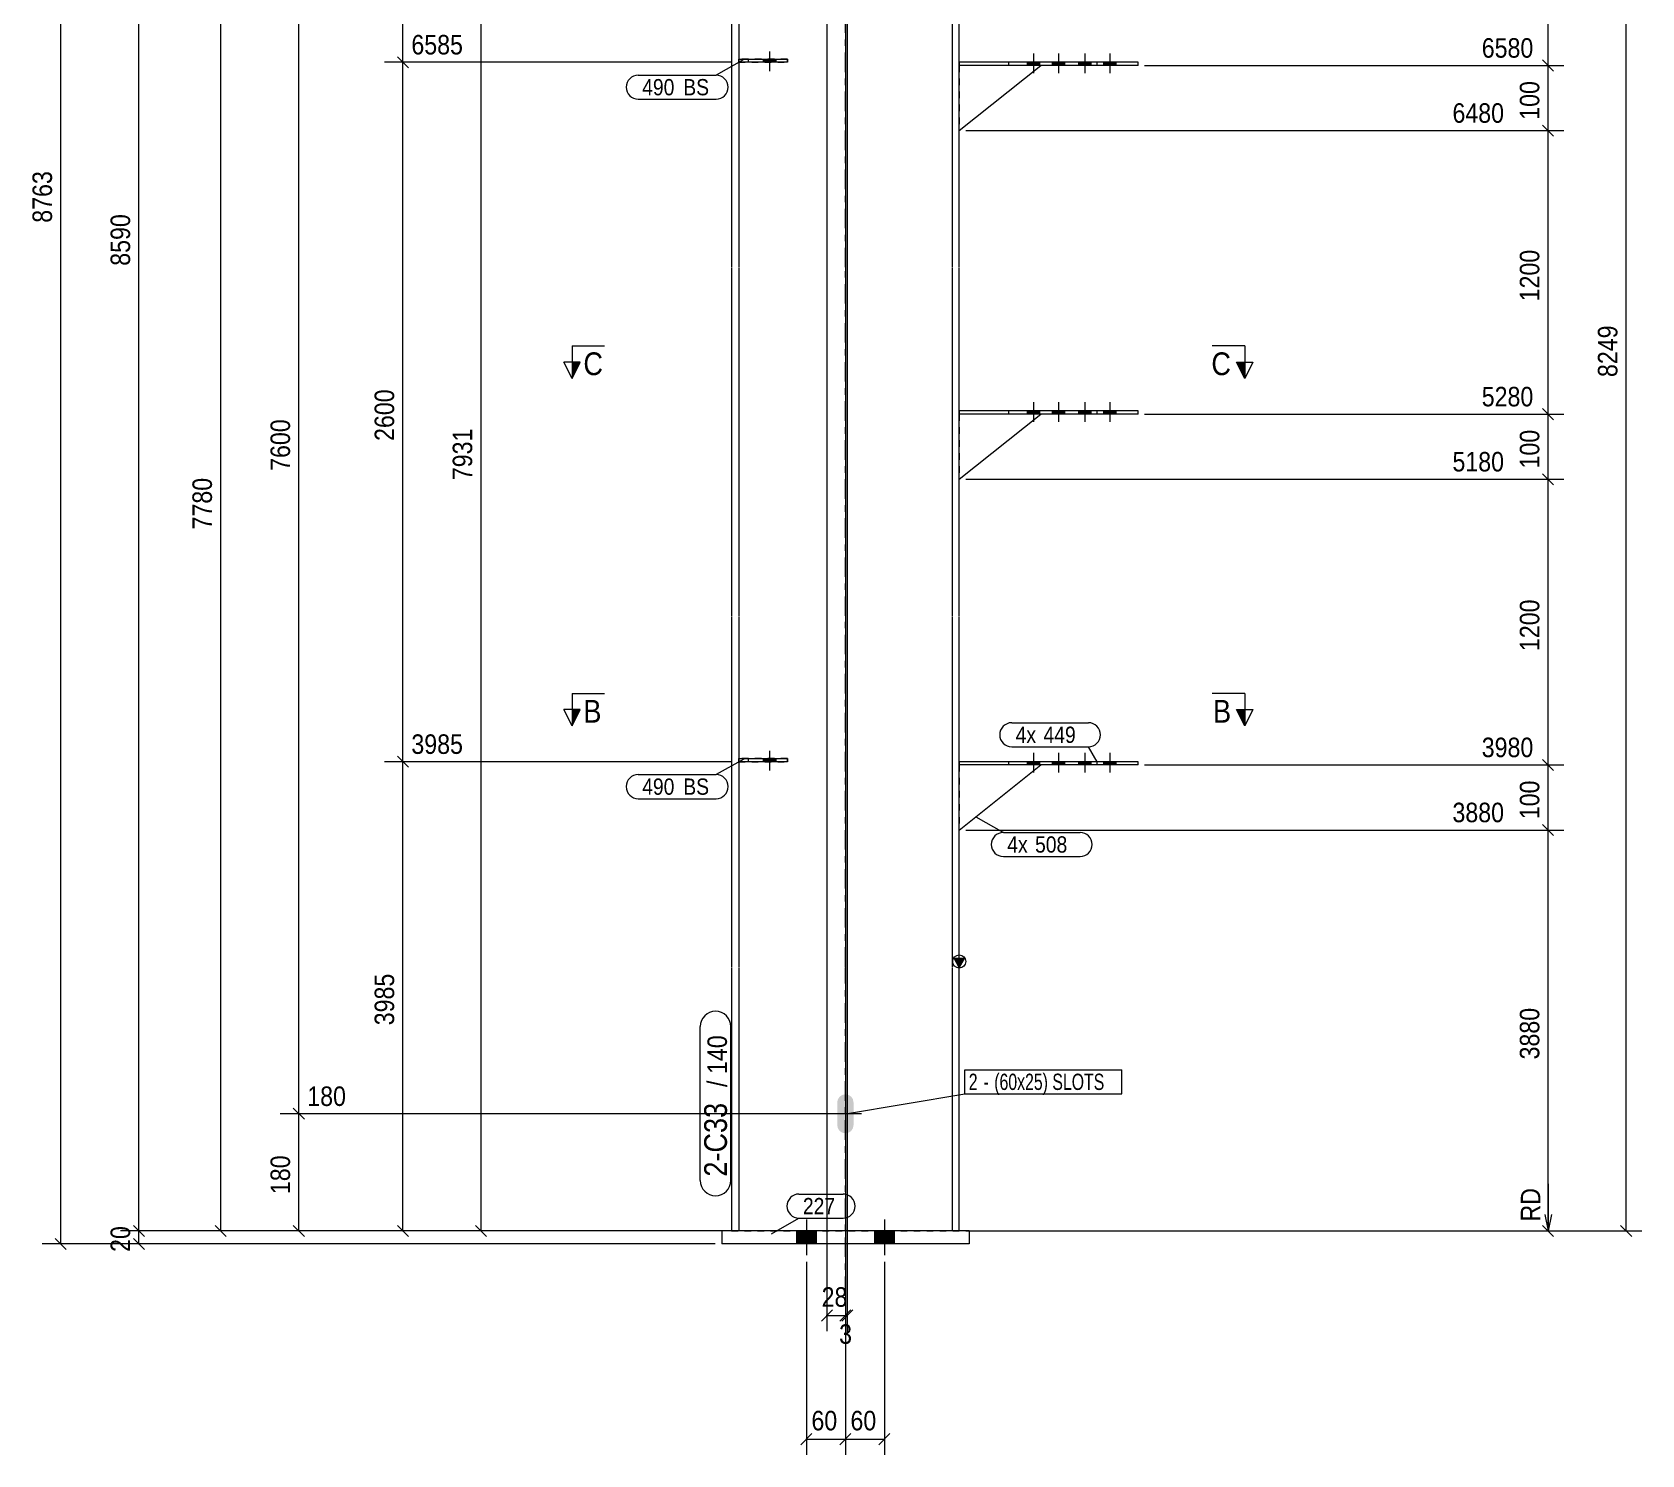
# Model space of a CAD drawing. Header units: millimetres. Extents: x 2 to 825, y 1 to 579.
# Drawn here: x 217 to 464.4, y 159.9 to 378.5 of the extents above; entities that cross this region are included whole.
import ezdxf

# ---------------------------------------------------------------- set-up
doc = ezdxf.new("R2010")
doc.units = ezdxf.units.MM
for name, pattern in [('XKITLINE00', [0]), ('XKITLINE01', [4, 1, -1, 1, -1]), ('XKITLINE02', [4, 2, -2]), ('XKITLINE03', [6, 3, -1, 1, -1])]:
    doc.linetypes.add(name, pattern=pattern)
for name, color, linetype, lineweight in [('Bolt', 3, 'Continuous', 0), ('BoltMark', 7, 'Continuous', 0), ('Dimensions', 7, 'Continuous', 0), ('Part', 2, 'Continuous', 0), ('PartMark', 7, 'Continuous', 0), ('Section', 6, 'Continuous', 0)]:
    doc.layers.add(name, color=color, linetype=linetype, lineweight=lineweight)
doc.styles.add('ARIAL', font='ARIAL.TTF')
doc.styles.add('ARIAL_NARROW', font='ARIALN.TTF')

# ---------------------------------------------------------------- blocks, each defined once
blk = doc.blocks.new('*A12')
at = {"layer": 'Bolt'}
for points in [[(342.5, 415.91), (342.02, 415.82), (341.54, 415.91), (341.14, 416.18), (340.87, 416.59), (340.77, 417.07), (340.77, 420.57), (340.87, 421.05), (341.14, 421.45), (341.54, 421.72), (342.02, 421.82), (342.5, 421.72), (342.91, 421.45), (343.18, 421.05), (343.27, 420.57), (343.27, 417.07), (343.18, 416.59), (342.91, 416.18)], [(342.5, 209.43), (342.02, 209.34), (341.54, 209.43), (341.14, 209.7), (340.87, 210.11), (340.77, 210.59), (340.77, 214.09), (340.87, 214.57), (341.14, 214.97), (341.54, 215.24), (342.02, 215.34), (342.5, 215.24), (342.91, 214.97), (343.18, 214.57), (343.27, 214.09), (343.27, 210.59), (343.18, 210.11), (342.91, 209.7)]]:
    blk.add_hatch(color=3, dxfattribs=at).paths.add_polyline_path(points, flags=17)
at = {"layer": 'Bolt', "color": 3, "linetype": 'XKITLINE00', "lineweight": 0}
for p, q in [((342.02, 421.32), (342.02, 416.32)), ((344.52, 418.82), (339.52, 418.82)), ((342.02, 214.84), (342.02, 209.84)), ((344.52, 212.34), (339.52, 212.34))]:
    blk.add_line(p, q, dxfattribs=at)
blk = doc.blocks.new('*A14')
at = {"layer": 'Bolt'}
for points in [[(337.52, 194.34), (337.52, 192.34), (334.52, 192.34), (334.52, 194.34)], [(337.52, 194.34), (337.52, 192.34), (334.52, 192.34), (334.52, 194.34)], [(349.52, 194.34), (349.52, 192.34), (346.52, 192.34), (346.52, 194.34)], [(349.52, 194.34), (349.52, 192.34), (346.52, 192.34), (346.52, 194.34)]]:
    blk.add_hatch(color=3, dxfattribs=at).paths.add_polyline_path(points, flags=17)
at = {"layer": 'Bolt', "color": 3, "linetype": 'XKITLINE00', "lineweight": 0}
for p, q in [((336.02, 196.09), (336.02, 190.59)), ((336.02, 196.09), (336.02, 190.59)), ((348.02, 196.09), (348.02, 190.59)), ((348.02, 196.09), (348.02, 190.59)), ((334.52, 194.34), (334.52, 192.34)), ((334.52, 194.34), (334.52, 192.34)), ((337.52, 194.34), (337.52, 192.34)), ((337.52, 194.34), (337.52, 192.34)), ((346.52, 194.34), (346.52, 192.34)), ((346.52, 194.34), (346.52, 192.34)), ((349.52, 194.34), (349.52, 192.34)), ((349.52, 194.34), (349.52, 192.34))]:
    blk.add_line(p, q, dxfattribs=at)
blk = doc.blocks.new('*A16')
at = {"layer": 'Bolt', "color": 3, "linetype": 'XKITLINE02', "lineweight": 0}
for p, q in [((330.42, 265.09), (330.42, 268.09)), ((329.44, 266.44), (329.44, 266.94)), ((331.4, 266.44), (331.4, 266.94))]:
    blk.add_line(p, q, dxfattribs=at)
blk = doc.blocks.new('*A17')
at = {"layer": 'Bolt'}
blk.add_hatch(color=3, dxfattribs=at).paths.add_polyline_path([(329.44, 266.44), (329.44, 266.94), (331.4, 266.94), (331.4, 266.44)], flags=17)
at = {"layer": 'Bolt', "color": 3, "linetype": 'XKITLINE00', "lineweight": 0}
for p, q in [((330.42, 265.09), (330.42, 268.09)), ((329.44, 266.44), (329.44, 266.94)), ((331.4, 266.44), (331.4, 266.94))]:
    blk.add_line(p, q, dxfattribs=at)
blk = doc.blocks.new('*A18')
at = {"layer": 'Bolt'}
for points in [[(371.86, 266.44), (371.86, 265.94), (369.96, 265.94), (369.96, 266.44)], [(375.71, 266.44), (375.71, 265.94), (373.81, 265.94), (373.81, 266.44)], [(379.75, 266.44), (379.75, 265.94), (377.85, 265.94), (377.85, 266.44)], [(383.6, 266.44), (383.6, 265.94), (381.7, 265.94), (381.7, 266.44)]]:
    blk.add_hatch(color=3, dxfattribs=at).paths.add_polyline_path(points, flags=17)
at = {"layer": 'Bolt', "color": 3, "linetype": 'XKITLINE00', "lineweight": 0}
for p, q in [((370.91, 267.78), (370.91, 264.78)), ((374.76, 267.78), (374.76, 264.78)), ((378.8, 267.78), (378.8, 264.78)), ((382.65, 267.78), (382.65, 264.78)), ((369.96, 266.44), (369.96, 265.94)), ((371.86, 266.44), (371.86, 265.94)), ((373.81, 266.44), (373.81, 265.94)), ((375.71, 266.44), (375.71, 265.94)), ((377.85, 266.44), (377.85, 265.94)), ((379.75, 266.44), (379.75, 265.94)), ((381.7, 266.44), (381.7, 265.94)), ((383.6, 266.44), (383.6, 265.94))]:
    blk.add_line(p, q, dxfattribs=at)
blk = doc.blocks.new('*A19')
at = {"layer": 'Bolt'}
for points in [[(371.86, 320.34), (371.86, 319.84), (369.96, 319.84), (369.96, 320.34)], [(375.71, 320.34), (375.71, 319.84), (373.81, 319.84), (373.81, 320.34)], [(379.75, 320.34), (379.75, 319.84), (377.85, 319.84), (377.85, 320.34)], [(383.6, 320.34), (383.6, 319.84), (381.7, 319.84), (381.7, 320.34)]]:
    blk.add_hatch(color=3, dxfattribs=at).paths.add_polyline_path(points, flags=17)
at = {"layer": 'Bolt', "color": 3, "linetype": 'XKITLINE00', "lineweight": 0}
for p, q in [((370.91, 321.68), (370.91, 318.68)), ((374.76, 321.68), (374.76, 318.68)), ((378.8, 321.68), (378.8, 318.68)), ((382.65, 321.68), (382.65, 318.68)), ((369.96, 320.34), (369.96, 319.84)), ((371.86, 320.34), (371.86, 319.84)), ((373.81, 320.34), (373.81, 319.84)), ((375.71, 320.34), (375.71, 319.84)), ((377.85, 320.34), (377.85, 319.84)), ((379.75, 320.34), (379.75, 319.84)), ((381.7, 320.34), (381.7, 319.84)), ((383.6, 320.34), (383.6, 319.84))]:
    blk.add_line(p, q, dxfattribs=at)
blk = doc.blocks.new('*A20')
at = {"layer": 'Bolt'}
for points in [[(371.86, 373.92), (371.86, 373.42), (369.96, 373.42), (369.96, 373.92)], [(375.71, 373.92), (375.71, 373.42), (373.81, 373.42), (373.81, 373.92)], [(379.75, 373.92), (379.75, 373.42), (377.85, 373.42), (377.85, 373.92)], [(383.6, 373.92), (383.6, 373.42), (381.7, 373.42), (381.7, 373.92)]]:
    blk.add_hatch(color=3, dxfattribs=at).paths.add_polyline_path(points, flags=17)
at = {"layer": 'Bolt', "color": 3, "linetype": 'XKITLINE00', "lineweight": 0}
for p, q in [((369.96, 373.92), (369.96, 373.42)), ((370.91, 375.26), (370.91, 372.26)), ((371.86, 373.92), (371.86, 373.42)), ((373.81, 373.92), (373.81, 373.42)), ((374.76, 375.26), (374.76, 372.26)), ((375.71, 373.92), (375.71, 373.42)), ((377.85, 373.92), (377.85, 373.42)), ((378.8, 375.26), (378.8, 372.26)), ((379.75, 373.92), (379.75, 373.42)), ((381.7, 373.92), (381.7, 373.42)), ((382.65, 375.26), (382.65, 372.26)), ((383.6, 373.92), (383.6, 373.42))]:
    blk.add_line(p, q, dxfattribs=at)
blk = doc.blocks.new('*A22')
at = {"layer": 'Bolt', "color": 3, "linetype": 'XKITLINE02', "lineweight": 0}
for p, q in [((329.44, 373.92), (329.44, 374.42)), ((330.42, 372.57), (330.42, 375.57)), ((331.4, 373.92), (331.4, 374.42))]:
    blk.add_line(p, q, dxfattribs=at)
blk = doc.blocks.new('*A23')
at = {"layer": 'Bolt'}
blk.add_hatch(color=3, dxfattribs=at).paths.add_polyline_path([(329.44, 373.92), (329.44, 374.42), (331.4, 374.42), (331.4, 373.92)], flags=17)
at = {"layer": 'Bolt', "color": 3, "linetype": 'XKITLINE00', "lineweight": 0}
for p, q in [((329.44, 373.92), (329.44, 374.42)), ((330.42, 372.57), (330.42, 375.57)), ((331.4, 373.92), (331.4, 374.42))]:
    blk.add_line(p, q, dxfattribs=at)
blk = doc.blocks.new('*A26')
at = {"layer": 'Part'}
blk.add_hatch(color=2, dxfattribs=at).paths.add_polyline_path([(358.72, 236.24), (360.32, 236.24), (359.52, 234.84)], flags=17)
at = {"layer": 'Part', "color": 7, "linetype": 'XKITLINE03', "lineweight": 0}
for p, q in [((342.02, 396.32), (342.02, 508.02)), ((342.02, 342.42), (342.02, 396.22)), ((342.02, 288.84), (342.02, 342.32)), ((342.02, 234.94), (342.02, 288.74)), ((342.02, 184.34), (342.02, 234.84))]:
    blk.add_line(p, q, dxfattribs=at)
at = {"layer": 'Part', "color": 2, "linetype": 'XKITLINE00', "lineweight": 0}
for p, q in [((324.52, 499.86), (325.62, 499.75)), ((324.52, 499.86), (324.52, 466.68)), ((325.62, 499.75), (325.62, 466.56)), ((358.42, 496.29), (358.42, 396.32)), ((358.42, 496.29), (359.52, 496.17)), ((359.52, 396.32), (359.52, 496.17)), ((324.52, 434.5), (324.52, 396.32)), ((325.62, 434.38), (325.62, 396.32)), ((324.52, 396.22), (324.52, 342.42)), ((325.62, 396.22), (325.62, 342.42)), ((358.42, 396.22), (358.42, 342.42)), ((359.52, 342.42), (359.52, 396.22)), ((324.52, 342.32), (324.52, 288.84)), ((325.62, 342.32), (325.62, 288.84)), ((358.42, 342.32), (358.42, 288.84)), ((359.52, 288.84), (359.52, 342.32)), ((324.52, 288.74), (324.52, 234.94)), ((325.62, 288.74), (325.62, 234.94)), ((358.42, 288.74), (358.42, 234.94)), ((359.52, 234.94), (359.52, 288.74)), ((359.52, 234.84), (358.72, 236.24)), ((358.72, 236.24), (360.32, 236.24)), ((360.32, 236.24), (359.52, 234.84)), ((324.52, 234.84), (324.52, 194.34)), ((325.62, 234.84), (325.62, 194.34)), ((358.42, 234.84), (358.42, 194.34)), ((359.52, 194.34), (359.52, 234.84))]:
    blk.add_line(p, q, dxfattribs=at)
at = {"layer": 'Part', "color": 7, "linetype": 'XKITLINE01', "lineweight": 0}
for p, q in [((325.62, 499.75), (358.42, 496.29)), ((324.52, 466.68), (324.52, 434.5)), ((325.62, 466.56), (325.62, 434.38)), ((324.52, 194.34), (359.52, 194.34))]:
    blk.add_line(p, q, dxfattribs=at)
at = {"layer": 'Part', "color": 2, "linetype": 'XKITLINE00', "lineweight": 0}
blk.add_circle((359.52, 235.74), 1, dxfattribs=at)
blk = doc.blocks.new('*A30')
at = {"layer": 'Part', "color": 2, "linetype": 'XKITLINE00', "lineweight": 0}
for p, q in [((361.02, 194.34), (323.02, 194.34)), ((323.02, 194.34), (323.02, 192.34)), ((361.02, 194.34), (361.02, 192.34)), ((361.02, 192.34), (323.02, 192.34))]:
    blk.add_line(p, q, dxfattribs=at)
blk = doc.blocks.new('*A36')
at = {"layer": 'Part', "color": 7, "linetype": 'XKITLINE01', "lineweight": 0}
for p, q in [((333.12, 266.94), (325.62, 266.94)), ((325.62, 266.94), (325.62, 266.44)), ((325.62, 266.44), (333.12, 266.44)), ((327.12, 266.44), (327.12, 266.94)), ((333.12, 266.44), (333.12, 266.94))]:
    blk.add_line(p, q, dxfattribs=at)
blk = doc.blocks.new('*A37')
at = {"layer": 'Part', "color": 2, "linetype": 'XKITLINE00', "lineweight": 0}
for p, q in [((325.62, 266.94), (333.12, 266.94)), ((333.12, 266.44), (325.62, 266.44)), ((333.12, 266.94), (333.12, 266.44))]:
    blk.add_line(p, q, dxfattribs=at)
at = {"layer": 'Part', "color": 7, "linetype": 'XKITLINE01', "lineweight": 0}
for p, q in [((325.62, 266.44), (325.62, 266.94)), ((327.12, 266.44), (327.12, 266.94))]:
    blk.add_line(p, q, dxfattribs=at)
blk = doc.blocks.new('*A38')
at = {"layer": 'Part', "color": 2, "linetype": 'XKITLINE00', "lineweight": 0}
blk.add_line((359.52, 255.94), (372.06, 265.94), dxfattribs=at)
at = {"layer": 'Part', "color": 7, "linetype": 'XKITLINE01', "lineweight": 0}
for p, q in [((359.52, 265.94), (359.52, 255.94)), ((372.06, 265.94), (359.52, 265.94))]:
    blk.add_line(p, q, dxfattribs=at)
blk = doc.blocks.new('*A39')
at = {"layer": 'Part', "color": 2, "linetype": 'XKITLINE00', "lineweight": 0}
for p, q in [((387.01, 266.44), (359.52, 266.44)), ((387.01, 265.94), (359.52, 265.94)), ((367.13, 265.94), (367.13, 266.44)), ((380.72, 265.94), (380.72, 266.44)), ((387.01, 265.94), (387.01, 266.44))]:
    blk.add_line(p, q, dxfattribs=at)
at = {"layer": 'Part', "color": 7, "linetype": 'XKITLINE01', "lineweight": 0}
for p, q in [((359.52, 266.44), (359.52, 265.94)), ((359.52, 265.94), (359.52, 266.44)), ((370.48, 265.94), (370.48, 266.44))]:
    blk.add_line(p, q, dxfattribs=at)
blk = doc.blocks.new('*A40')
at = {"layer": 'Part', "color": 2, "linetype": 'XKITLINE00', "lineweight": 0}
blk.add_line((359.52, 309.84), (372.06, 319.84), dxfattribs=at)
at = {"layer": 'Part', "color": 7, "linetype": 'XKITLINE01', "lineweight": 0}
for p, q in [((359.52, 319.84), (359.52, 309.84)), ((372.06, 319.84), (359.52, 319.84))]:
    blk.add_line(p, q, dxfattribs=at)
blk = doc.blocks.new('*A41')
at = {"layer": 'Part', "color": 2, "linetype": 'XKITLINE00', "lineweight": 0}
for p, q in [((387.01, 320.34), (359.52, 320.34)), ((387.01, 319.84), (359.52, 319.84)), ((367.13, 319.84), (367.13, 320.34)), ((380.72, 319.84), (380.72, 320.34)), ((387.01, 319.84), (387.01, 320.34))]:
    blk.add_line(p, q, dxfattribs=at)
at = {"layer": 'Part', "color": 7, "linetype": 'XKITLINE01', "lineweight": 0}
for p, q in [((359.52, 320.34), (359.52, 319.84)), ((359.52, 319.84), (359.52, 320.34)), ((370.48, 319.84), (370.48, 320.34))]:
    blk.add_line(p, q, dxfattribs=at)
blk = doc.blocks.new('*A42')
at = {"layer": 'Part', "color": 2, "linetype": 'XKITLINE00', "lineweight": 0}
blk.add_line((359.52, 363.42), (372.06, 373.42), dxfattribs=at)
at = {"layer": 'Part', "color": 7, "linetype": 'XKITLINE01', "lineweight": 0}
for p, q in [((359.52, 373.42), (359.52, 363.42)), ((372.06, 373.42), (359.52, 373.42))]:
    blk.add_line(p, q, dxfattribs=at)
blk = doc.blocks.new('*A43')
at = {"layer": 'Part', "color": 2, "linetype": 'XKITLINE00', "lineweight": 0}
for p, q in [((387.01, 373.92), (359.52, 373.92)), ((367.13, 373.42), (367.13, 373.92)), ((380.72, 373.42), (380.72, 373.92)), ((387.01, 373.42), (387.01, 373.92)), ((387.01, 373.42), (359.52, 373.42))]:
    blk.add_line(p, q, dxfattribs=at)
at = {"layer": 'Part', "color": 7, "linetype": 'XKITLINE01', "lineweight": 0}
for p, q in [((359.52, 373.92), (359.52, 373.42)), ((359.52, 373.42), (359.52, 373.92)), ((370.48, 373.42), (370.48, 373.92))]:
    blk.add_line(p, q, dxfattribs=at)
blk = doc.blocks.new('*A46')
at = {"layer": 'Part', "color": 7, "linetype": 'XKITLINE01', "lineweight": 0}
for p, q in [((333.12, 374.42), (325.62, 374.42)), ((325.62, 374.42), (325.62, 373.92)), ((325.62, 373.92), (333.12, 373.92)), ((327.12, 373.92), (327.12, 374.42)), ((333.12, 373.92), (333.12, 374.42))]:
    blk.add_line(p, q, dxfattribs=at)
blk = doc.blocks.new('*A47')
at = {"layer": 'Part', "color": 2, "linetype": 'XKITLINE00', "lineweight": 0}
for p, q in [((325.62, 374.42), (333.12, 374.42)), ((333.12, 373.92), (325.62, 373.92)), ((333.12, 374.42), (333.12, 373.92))]:
    blk.add_line(p, q, dxfattribs=at)
at = {"layer": 'Part', "color": 7, "linetype": 'XKITLINE01', "lineweight": 0}
for p, q in [((325.62, 373.92), (325.62, 374.42)), ((327.12, 373.92), (327.12, 374.42))]:
    blk.add_line(p, q, dxfattribs=at)
blk = doc.blocks.new('*A156')
at = {"layer": 'Dimensions', "color": 7, "linetype": 'XKITLINE00', "lineweight": 0}
for p, q in [((360.32, 515.08), (218.59, 515.08)), ((220.59, 515.93), (222.29, 514.24)), ((221.44, 192.34), (221.44, 515.08)), ((220.59, 193.19), (222.29, 191.49)), ((322.02, 192.34), (218.59, 192.34))]:
    blk.add_line(p, q, dxfattribs=at)
at = {"layer": 'Dimensions', "color": 3}
for p in [(221.44, 515.08), (221.44, 192.34)]:
    blk.add_point(p, dxfattribs=at)
at = {"layer": 'Dimensions', "color": 3, "style": 'ARIAL', "width": 0.85}
blk.add_text('8763', height=3, rotation=90.0002, dxfattribs=at).set_placement((220.09, 349.26))
blk = doc.blocks.new('*A166')
at = {"layer": 'PartMark', "color": 7, "linetype": 'XKITLINE00', "lineweight": 0}
for p, q in [((326.4, 374.33), (322.15, 371.94)), ((310.19, 371.94), (322.15, 371.94)), ((310.19, 368.24), (322.15, 368.24))]:
    blk.add_line(p, q, dxfattribs=at)
for centre, start, end in [((310.19, 370.09), 90, 270), ((322.15, 370.09), 270, 90)]:
    blk.add_arc(centre, 1.85, start, end, dxfattribs=at)
at = {"layer": 'PartMark', "color": 3, "style": 'ARIAL', "width": 0.85}
for s, p in [('490', (310.79, 368.84)), ('BS', (317.11, 368.84))]:
    blk.add_text(s, height=2.5, dxfattribs=at).set_placement(p)
blk = doc.blocks.new('*A167')
at = {"layer": 'PartMark', "color": 7, "linetype": 'XKITLINE00', "lineweight": 0}
for p, q in [((326.4, 266.85), (322.15, 264.46)), ((310.19, 264.46), (322.15, 264.46)), ((310.19, 260.76), (322.15, 260.76))]:
    blk.add_line(p, q, dxfattribs=at)
for centre, start, end in [((310.19, 262.61), 90, 270), ((322.15, 262.61), 270, 90)]:
    blk.add_arc(centre, 1.85, start, end, dxfattribs=at)
at = {"layer": 'PartMark', "color": 3, "style": 'ARIAL', "width": 0.85}
for s, p in [('490', (310.79, 261.36)), ('BS', (317.11, 261.36))]:
    blk.add_text(s, height=2.5, dxfattribs=at).set_placement(p)
blk = doc.blocks.new('*A168')
at = {"layer": 'Section'}
for points in [[(301.26, 327.84), (300.01, 325.34), (300.01, 327.84)], [(403.39, 327.84), (403.39, 325.34), (402.14, 327.84)]]:
    blk.add_hatch(color=3, dxfattribs=at).paths.add_polyline_path(points, flags=17)
at = {"layer": 'Section', "color": 1, "linetype": 'XKITLINE00', "lineweight": 0}
for p, q in [((300.01, 330.34), (305.01, 330.34)), ((300.01, 330.34), (300.01, 325.34)), ((403.39, 330.34), (398.39, 330.34)), ((403.39, 330.34), (403.39, 325.34))]:
    blk.add_line(p, q, dxfattribs=at)
at = {"layer": 'Section', "color": 3, "linetype": 'XKITLINE00', "lineweight": 0}
for p, q in [((300.01, 325.34), (298.76, 327.84)), ((301.26, 327.84), (298.76, 327.84)), ((300.01, 325.34), (301.26, 327.84)), ((402.14, 327.84), (404.64, 327.84)), ((403.39, 325.34), (402.14, 327.84)), ((404.64, 327.84), (403.39, 325.34))]:
    blk.add_line(p, q, dxfattribs=at)
at = {"layer": 'Section', "color": 7, "style": 'ARIAL', "width": 0.85}
for p in [(301.76, 325.84), (398.27, 325.84)]:
    blk.add_text('C', height=3.5, dxfattribs=at).set_placement(p)
blk = doc.blocks.new('*A170')
at = {"layer": 'Section'}
for points in [[(301.26, 274.44), (300.01, 271.94), (300.01, 274.44)], [(403.39, 274.44), (403.39, 271.94), (402.14, 274.44)]]:
    blk.add_hatch(color=3, dxfattribs=at).paths.add_polyline_path(points, flags=17)
at = {"layer": 'Section', "color": 1, "linetype": 'XKITLINE00', "lineweight": 0}
for p, q in [((300.01, 276.94), (305.01, 276.94)), ((300.01, 276.94), (300.01, 271.94)), ((403.39, 276.94), (398.39, 276.94)), ((403.39, 276.94), (403.39, 271.94))]:
    blk.add_line(p, q, dxfattribs=at)
at = {"layer": 'Section', "color": 3, "linetype": 'XKITLINE00', "lineweight": 0}
for p, q in [((300.01, 271.94), (298.76, 274.44)), ((301.26, 274.44), (298.76, 274.44)), ((300.01, 271.94), (301.26, 274.44)), ((402.14, 274.44), (404.64, 274.44)), ((403.39, 271.94), (402.14, 274.44)), ((404.64, 274.44), (403.39, 271.94))]:
    blk.add_line(p, q, dxfattribs=at)
at = {"layer": 'Section', "color": 7, "style": 'ARIAL', "width": 0.85}
for p in [(301.76, 272.44), (398.53, 272.44)]:
    blk.add_text('B', height=3.5, dxfattribs=at).set_placement(p)
blk = doc.blocks.new('*A174')
at = {"layer": 'Dimensions', "color": 7, "linetype": 'XKITLINE00', "lineweight": 0}
for p, q in [((323.52, 194.34), (230.59, 194.34)), ((232.59, 195.19), (234.29, 193.49)), ((232.59, 193.19), (234.29, 191.49)), ((233.44, 192.34), (233.44, 194.34)), ((322.02, 192.34), (230.59, 192.34))]:
    blk.add_line(p, q, dxfattribs=at)
at = {"layer": 'Dimensions', "color": 3}
for p in [(233.44, 194.34), (233.44, 192.34)]:
    blk.add_point(p, dxfattribs=at)
at = {"layer": 'Dimensions', "color": 3, "style": 'ARIAL', "width": 0.85}
blk.add_text('20', height=3, rotation=90.0002, dxfattribs=at).set_placement((232.09, 191.11))
blk = doc.blocks.new('*A175')
at = {"layer": 'Dimensions', "color": 7, "linetype": 'XKITLINE00', "lineweight": 0}
for p, q in [((323.52, 499.86), (230.59, 499.86)), ((232.59, 500.71), (234.29, 499.01)), ((233.44, 194.34), (233.44, 499.86)), ((323.52, 194.34), (230.59, 194.34)), ((232.59, 195.19), (234.29, 193.49))]:
    blk.add_line(p, q, dxfattribs=at)
at = {"layer": 'Dimensions', "color": 3}
for p in [(233.44, 499.86), (233.44, 194.34)]:
    blk.add_point(p, dxfattribs=at)
at = {"layer": 'Dimensions', "color": 3, "style": 'ARIAL', "width": 0.85}
blk.add_text('8590', height=3, rotation=90.0002, dxfattribs=at).set_placement((232.09, 342.65))
blk = doc.blocks.new('*A176')
at = {"layer": 'Dimensions', "color": 7, "linetype": 'XKITLINE00', "lineweight": 0}
for p, q in [((359.42, 465.67), (464.42, 465.67)), ((461.17, 466.52), (462.87, 464.82)), ((462.02, 194.34), (462.02, 465.67)), ((360.52, 194.34), (464.42, 194.34)), ((461.17, 195.19), (462.87, 193.49))]:
    blk.add_line(p, q, dxfattribs=at)
at = {"layer": 'Dimensions', "color": 3}
for p in [(462.02, 465.67), (462.02, 194.34)]:
    blk.add_point(p, dxfattribs=at)
at = {"layer": 'Dimensions', "color": 3, "style": 'ARIAL', "width": 0.85}
blk.add_text('8249', height=3, dxfattribs=at).set_placement((451.82, 466.87))
blk.add_text('8249', height=3, rotation=90.0002, dxfattribs=at).set_placement((460.67, 325.55))
blk = doc.blocks.new('*A178')
at = {"layer": 'Dimensions', "color": 7, "linetype": 'XKITLINE00', "lineweight": 0}
for p, q in [((358.52, 418.82), (243.17, 418.82)), ((245.17, 419.67), (246.87, 417.97)), ((246.02, 194.34), (246.02, 418.82)), ((323.52, 194.34), (243.17, 194.34)), ((245.17, 195.19), (246.87, 193.49))]:
    blk.add_line(p, q, dxfattribs=at)
at = {"layer": 'Dimensions', "color": 3}
for p in [(246.02, 418.82), (246.02, 194.34)]:
    blk.add_point(p, dxfattribs=at)
at = {"layer": 'Dimensions', "color": 3, "style": 'ARIAL', "width": 0.85}
blk.add_text('7780', height=3, dxfattribs=at).set_placement((247.32, 420.02))
blk.add_text('7780', height=3, rotation=90.0002, dxfattribs=at).set_placement((244.67, 302.13))
blk = doc.blocks.new('*A180')
at = {"layer": 'Dimensions', "color": 7, "linetype": 'XKITLINE00', "lineweight": 0}
for p, q in [((257.17, 213.19), (258.87, 211.49)), ((341.02, 212.34), (255.17, 212.34)), ((258.02, 194.34), (258.02, 212.34)), ((323.52, 194.34), (255.17, 194.34)), ((257.17, 195.19), (258.87, 193.49))]:
    blk.add_line(p, q, dxfattribs=at)
at = {"layer": 'Dimensions', "color": 3}
for p in [(258.02, 212.34), (258.02, 194.34)]:
    blk.add_point(p, dxfattribs=at)
at = {"layer": 'Dimensions', "color": 3, "style": 'ARIAL', "width": 0.85}
blk.add_text('180', height=3, dxfattribs=at).set_placement((259.32, 213.54))
blk.add_text('180', height=3, rotation=90.0002, dxfattribs=at).set_placement((256.67, 200))
blk = doc.blocks.new('*A181')
at = {"layer": 'Dimensions', "color": 7, "linetype": 'XKITLINE00', "lineweight": 0}
for p, q in [((358.52, 418.82), (255.17, 418.82)), ((257.17, 419.67), (258.87, 417.97)), ((258.02, 212.34), (258.02, 418.82)), ((257.17, 213.19), (258.87, 211.49)), ((341.02, 212.34), (255.17, 212.34))]:
    blk.add_line(p, q, dxfattribs=at)
at = {"layer": 'Dimensions', "color": 3}
for p in [(258.02, 418.82), (258.02, 212.34)]:
    blk.add_point(p, dxfattribs=at)
at = {"layer": 'Dimensions', "color": 3, "style": 'ARIAL', "width": 0.85}
blk.add_text('7780', height=3, dxfattribs=at).set_placement((259.32, 420.02))
blk.add_text('7600', height=3, rotation=90.0002, dxfattribs=at).set_placement((256.67, 311.13))
blk = doc.blocks.new('*A183')
at = {"layer": 'Dimensions', "color": 7, "linetype": 'XKITLINE00', "lineweight": 0}
for p, q in [((273.17, 267.29), (274.87, 265.59)), ((324.62, 266.44), (271.17, 266.44)), ((274.02, 194.34), (274.02, 266.44)), ((323.52, 194.34), (271.17, 194.34)), ((273.17, 195.19), (274.87, 193.49))]:
    blk.add_line(p, q, dxfattribs=at)
at = {"layer": 'Dimensions', "color": 3}
for p in [(274.02, 266.44), (274.02, 194.34)]:
    blk.add_point(p, dxfattribs=at)
at = {"layer": 'Dimensions', "color": 3, "style": 'ARIAL', "width": 0.85}
blk.add_text('3985', height=3, dxfattribs=at).set_placement((275.32, 267.64))
blk.add_text('3985', height=3, rotation=90.0002, dxfattribs=at).set_placement((272.67, 225.94))
blk = doc.blocks.new('*A184')
at = {"layer": 'Dimensions', "color": 7, "linetype": 'XKITLINE00', "lineweight": 0}
for p, q in [((324.62, 373.92), (271.17, 373.92)), ((273.17, 374.77), (274.87, 373.07)), ((274.02, 266.44), (274.02, 373.92)), ((273.17, 267.29), (274.87, 265.59)), ((324.62, 266.44), (271.17, 266.44))]:
    blk.add_line(p, q, dxfattribs=at)
at = {"layer": 'Dimensions', "color": 3}
for p in [(274.02, 373.92), (274.02, 266.44)]:
    blk.add_point(p, dxfattribs=at)
at = {"layer": 'Dimensions', "color": 3, "style": 'ARIAL', "width": 0.85}
blk.add_text('6585', height=3, dxfattribs=at).set_placement((275.32, 375.12))
blk.add_text('2600', height=3, rotation=90.0002, dxfattribs=at).set_placement((272.67, 315.73))
blk = doc.blocks.new('*A185')
at = {"layer": 'Dimensions', "color": 7, "linetype": 'XKITLINE00', "lineweight": 0}
for p, q in [((323.52, 499.86), (271.17, 499.86)), ((273.17, 500.71), (274.87, 499.01)), ((274.02, 373.92), (274.02, 499.86)), ((324.62, 373.92), (271.17, 373.92)), ((273.17, 374.77), (274.87, 373.07))]:
    blk.add_line(p, q, dxfattribs=at)
at = {"layer": 'Dimensions', "color": 3}
for p in [(274.02, 499.86), (274.02, 373.92)]:
    blk.add_point(p, dxfattribs=at)
at = {"layer": 'Dimensions', "color": 3, "style": 'ARIAL', "width": 0.85}
blk.add_text('8590', height=3, dxfattribs=at).set_placement((275.32, 501.06))
blk.add_text('2005', height=3, rotation=90.0002, dxfattribs=at).set_placement((272.67, 432.44))
blk = doc.blocks.new('*A186')
at = {"layer": 'Dimensions', "color": 7, "linetype": 'XKITLINE00', "lineweight": 0}
for p, q in [((338.18, 433.96), (283.17, 433.96)), ((285.17, 434.81), (286.87, 433.11)), ((286.02, 194.34), (286.02, 433.96)), ((323.52, 194.34), (283.17, 194.34)), ((285.17, 195.19), (286.87, 193.49))]:
    blk.add_line(p, q, dxfattribs=at)
at = {"layer": 'Dimensions', "color": 3}
for p in [(286.02, 433.96), (286.02, 194.34)]:
    blk.add_point(p, dxfattribs=at)
at = {"layer": 'Dimensions', "color": 3, "style": 'ARIAL', "width": 0.85}
blk.add_text('7931', height=3, dxfattribs=at).set_placement((287.32, 435.16))
blk.add_text('7931', height=3, rotation=90.0002, dxfattribs=at).set_placement((284.67, 309.7))
blk = doc.blocks.new('*A189')
at = {"layer": 'Dimensions', "color": 7, "linetype": 'XKITLINE00', "lineweight": 0}
for p, q in [((360.52, 255.94), (452.42, 255.94)), ((449.17, 256.79), (450.87, 255.09)), ((450.02, 194.34), (450.02, 255.94)), ((450.02, 201.56), (450.02, 194.34)), ((449.52, 196.84), (450.02, 194.34)), ((450.52, 196.84), (450.02, 194.34)), ((360.52, 194.34), (452.42, 194.34)), ((360.52, 194.34), (452.42, 194.34)), ((449.17, 195.19), (450.87, 193.49))]:
    blk.add_line(p, q, dxfattribs=at)
at = {"layer": 'Dimensions', "color": 3}
for p in [(450.02, 255.94), (450.02, 194.34)]:
    blk.add_point(p, dxfattribs=at)
at = {"layer": 'Dimensions', "color": 7}
blk.add_point((450.02, 194.34), dxfattribs=at)
at = {"layer": 'Dimensions', "color": 3, "style": 'ARIAL', "width": 0.85}
blk.add_text('3880', height=3, dxfattribs=at).set_placement((435.32, 257.14))
for s, p in [('3880', (448.67, 220.69)), ('RD', (448.82, 195.78))]:
    blk.add_text(s, height=3, rotation=90.0002, dxfattribs=at).set_placement(p)
blk = doc.blocks.new('*A190')
at = {"layer": 'Dimensions', "color": 7, "linetype": 'XKITLINE00', "lineweight": 0}
for p, q in [((388.01, 265.94), (452.42, 265.94)), ((449.17, 266.79), (450.87, 265.09)), ((450.02, 255.94), (450.02, 265.94)), ((360.52, 255.94), (452.42, 255.94)), ((449.17, 256.79), (450.87, 255.09))]:
    blk.add_line(p, q, dxfattribs=at)
at = {"layer": 'Dimensions', "color": 3}
for p in [(450.02, 265.94), (450.02, 255.94)]:
    blk.add_point(p, dxfattribs=at)
at = {"layer": 'Dimensions', "color": 3, "style": 'ARIAL', "width": 0.85}
blk.add_text('3980', height=3, dxfattribs=at).set_placement((439.82, 267.14))
blk.add_text('100', height=3, rotation=90.0002, dxfattribs=at).set_placement((448.67, 257.6))
blk = doc.blocks.new('*A191')
at = {"layer": 'Dimensions', "color": 7, "linetype": 'XKITLINE00', "lineweight": 0}
for p, q in [((360.52, 309.84), (452.42, 309.84)), ((449.17, 310.69), (450.87, 308.99)), ((450.02, 265.94), (450.02, 309.84)), ((388.01, 265.94), (452.42, 265.94)), ((449.17, 266.79), (450.87, 265.09))]:
    blk.add_line(p, q, dxfattribs=at)
at = {"layer": 'Dimensions', "color": 3}
for p in [(450.02, 309.84), (450.02, 265.94)]:
    blk.add_point(p, dxfattribs=at)
at = {"layer": 'Dimensions', "color": 3, "style": 'ARIAL', "width": 0.85}
blk.add_text('5180', height=3, dxfattribs=at).set_placement((435.32, 311.04))
blk.add_text('1200', height=3, rotation=90.0002, dxfattribs=at).set_placement((448.67, 283.44))
blk = doc.blocks.new('*A192')
at = {"layer": 'Dimensions', "color": 7, "linetype": 'XKITLINE00', "lineweight": 0}
for p, q in [((388.01, 319.84), (452.42, 319.84)), ((449.17, 320.69), (450.87, 318.99)), ((450.02, 309.84), (450.02, 319.84)), ((360.52, 309.84), (452.42, 309.84)), ((449.17, 310.69), (450.87, 308.99))]:
    blk.add_line(p, q, dxfattribs=at)
at = {"layer": 'Dimensions', "color": 3}
for p in [(450.02, 319.84), (450.02, 309.84)]:
    blk.add_point(p, dxfattribs=at)
at = {"layer": 'Dimensions', "color": 3, "style": 'ARIAL', "width": 0.85}
blk.add_text('5280', height=3, dxfattribs=at).set_placement((439.82, 321.04))
blk.add_text('100', height=3, rotation=90.0002, dxfattribs=at).set_placement((448.67, 311.5))
blk = doc.blocks.new('*A193')
at = {"layer": 'Dimensions', "color": 7, "linetype": 'XKITLINE00', "lineweight": 0}
for p, q in [((449.17, 364.27), (450.87, 362.57)), ((360.52, 363.42), (452.42, 363.42)), ((450.02, 319.84), (450.02, 363.42)), ((388.01, 319.84), (452.42, 319.84)), ((449.17, 320.69), (450.87, 318.99))]:
    blk.add_line(p, q, dxfattribs=at)
at = {"layer": 'Dimensions', "color": 3}
for p in [(450.02, 363.42), (450.02, 319.84)]:
    blk.add_point(p, dxfattribs=at)
at = {"layer": 'Dimensions', "color": 3, "style": 'ARIAL', "width": 0.85}
blk.add_text('6480', height=3, dxfattribs=at).set_placement((435.32, 364.62))
blk.add_text('1200', height=3, rotation=90.0002, dxfattribs=at).set_placement((448.67, 337.18))
blk = doc.blocks.new('*A194')
at = {"layer": 'Dimensions', "color": 7, "linetype": 'XKITLINE00', "lineweight": 0}
for p, q in [((449.17, 374.27), (450.87, 372.57)), ((388.01, 373.42), (452.42, 373.42)), ((450.02, 363.42), (450.02, 373.42)), ((449.17, 364.27), (450.87, 362.57)), ((360.52, 363.42), (452.42, 363.42))]:
    blk.add_line(p, q, dxfattribs=at)
at = {"layer": 'Dimensions', "color": 3}
for p in [(450.02, 373.42), (450.02, 363.42)]:
    blk.add_point(p, dxfattribs=at)
at = {"layer": 'Dimensions', "color": 3, "style": 'ARIAL', "width": 0.85}
blk.add_text('6580', height=3, dxfattribs=at).set_placement((439.82, 374.62))
blk.add_text('100', height=3, rotation=90.0002, dxfattribs=at).set_placement((448.67, 365.08))
blk = doc.blocks.new('*A195')
at = {"layer": 'Dimensions', "color": 7, "linetype": 'XKITLINE00', "lineweight": 0}
for p, q in [((388.01, 428.82), (452.42, 428.82)), ((449.17, 429.67), (450.87, 427.97)), ((450.02, 373.42), (450.02, 428.82)), ((449.17, 374.27), (450.87, 372.57)), ((388.01, 373.42), (452.42, 373.42))]:
    blk.add_line(p, q, dxfattribs=at)
at = {"layer": 'Dimensions', "color": 3}
for p in [(450.02, 428.82), (450.02, 373.42)]:
    blk.add_point(p, dxfattribs=at)
at = {"layer": 'Dimensions', "color": 3, "style": 'ARIAL', "width": 0.85}
blk.add_text('7880', height=3, dxfattribs=at).set_placement((439.82, 430.02))
blk.add_text('1300', height=3, rotation=90.0002, dxfattribs=at).set_placement((448.67, 396.67))
blk = doc.blocks.new('*A200')
at = {"layer": 'Dimensions', "color": 7, "linetype": 'XKITLINE00', "lineweight": 0}
for p, q in [((342.02, 193.34), (342.02, 159.94)), ((336.02, 189.59), (336.02, 159.94)), ((336.87, 163.19), (335.17, 161.49)), ((336.02, 162.34), (342.02, 162.34)), ((342.87, 163.19), (341.17, 161.49))]:
    blk.add_line(p, q, dxfattribs=at)
at = {"layer": 'Dimensions', "color": 3}
for p in [(336.02, 162.34), (342.02, 162.34)]:
    blk.add_point(p, dxfattribs=at)
at = {"layer": 'Dimensions', "color": 3, "style": 'ARIAL', "width": 0.85}
blk.add_text('60', height=3, dxfattribs=at).set_placement((336.8, 163.69))
blk = doc.blocks.new('*A201')
at = {"layer": 'Dimensions', "color": 7, "linetype": 'XKITLINE00', "lineweight": 0}
for p, q in [((342.02, 193.34), (342.02, 159.94)), ((348.02, 189.59), (348.02, 159.94)), ((342.87, 163.19), (341.17, 161.49)), ((342.02, 162.34), (348.02, 162.34)), ((348.87, 163.19), (347.17, 161.49))]:
    blk.add_line(p, q, dxfattribs=at)
at = {"layer": 'Dimensions', "color": 3}
for p in [(342.02, 162.34), (348.02, 162.34)]:
    blk.add_point(p, dxfattribs=at)
at = {"layer": 'Dimensions', "color": 3, "style": 'ARIAL', "width": 0.85}
blk.add_text('60', height=3, dxfattribs=at).set_placement((342.8, 163.69))
blk = doc.blocks.new('*A202')
at = {"layer": 'Dimensions', "color": 7, "linetype": 'XKITLINE00', "lineweight": 0}
for p, q in [((339.18, 432.96), (339.18, 178.94)), ((342.02, 432.96), (342.02, 178.94)), ((340.02, 182.19), (338.33, 180.49)), ((339.18, 181.34), (342.02, 181.34)), ((342.87, 182.19), (341.17, 180.49))]:
    blk.add_line(p, q, dxfattribs=at)
at = {"layer": 'Dimensions', "color": 3}
for p in [(339.18, 181.34), (342.02, 181.34)]:
    blk.add_point(p, dxfattribs=at)
at = {"layer": 'Dimensions', "color": 3, "style": 'ARIAL', "width": 0.85}
blk.add_text('28', height=3, dxfattribs=at).set_placement((338.37, 182.69))
blk = doc.blocks.new('*A203')
at = {"layer": 'Dimensions', "color": 7, "linetype": 'XKITLINE00', "lineweight": 0}
for p, q in [((342.32, 462.79), (342.32, 178.49)), ((342.02, 432.96), (342.02, 178.49)), ((342.87, 182.19), (341.17, 180.49)), ((343.17, 182.19), (341.47, 180.49)), ((342.02, 181.34), (342.32, 181.34))]:
    blk.add_line(p, q, dxfattribs=at)
at = {"layer": 'Dimensions', "color": 3}
for p in [(342.02, 181.34), (342.32, 181.34)]:
    blk.add_point(p, dxfattribs=at)
at = {"layer": 'Dimensions', "color": 3, "style": 'ARIAL', "width": 0.85}
blk.add_text('3', height=3, dxfattribs=at).set_placement((341.06, 176.99))
blk = doc.blocks.new('*A208')
at = {"layer": 'BoltMark', "color": 7, "linetype": 'XKITLINE00', "lineweight": 0}
for p, q in [((360.38, 219.1), (384.5, 219.1)), ((360.38, 215.4), (360.38, 219.1)), ((384.5, 215.4), (384.5, 219.1)), ((342.02, 212.34), (360.38, 215.4)), ((360.38, 215.4), (384.5, 215.4))]:
    blk.add_line(p, q, dxfattribs=at)
at = {"layer": 'BoltMark', "color": 3, "style": 'ARIAL_NARROW', "width": 0.85}
for s, p in [('2', (360.98, 216)), ('(60x25) SLOTS', (364.9, 216)), ('-', (363.25, 216))]:
    blk.add_text(s, height=2.5, dxfattribs=at).set_placement(p)
blk = doc.blocks.new('*A217')
at = {"layer": 'PartMark', "color": 7, "linetype": 'XKITLINE00', "lineweight": 0}
for p, q in [((334.89, 200), (341.66, 200)), ((330.65, 193.91), (334.89, 196.3)), ((334.89, 196.3), (341.66, 196.3))]:
    blk.add_line(p, q, dxfattribs=at)
for centre, start, end in [((334.89, 198.15), 90, 270), ((341.66, 198.15), 270, 90)]:
    blk.add_arc(centre, 1.85, start, end, dxfattribs=at)
at = {"layer": 'PartMark', "color": 3, "style": 'ARIAL', "width": 0.85}
blk.add_text('227', height=2.5, dxfattribs=at).set_placement((335.49, 196.9))
blk = doc.blocks.new('*A219')
at = {"layer": 'PartMark', "color": 7, "linetype": 'XKITLINE00', "lineweight": 0}
for p, q in [((319.72, 202.09), (319.72, 225.74)), ((324.42, 202.09), (324.42, 225.74))]:
    blk.add_line(p, q, dxfattribs=at)
for centre, start, end in [((322.07, 225.74), 0, 180), ((322.07, 202.09), 180, 0)]:
    blk.add_arc(centre, 2.35, start, end, dxfattribs=at)
at = {"layer": 'PartMark', "color": 3, "style": 'ARIAL', "width": 0.85}
for s, p in [('140', (323.82, 218.46)), ('/', (323.82, 216.45))]:
    blk.add_text(s, height=3, rotation=90.0002, dxfattribs=at).set_placement(p)
at = {"layer": 'PartMark', "color": 1, "style": 'ARIAL', "width": 0.85}
blk.add_text('2-C33', height=3.5, rotation=90.0002, dxfattribs=at).set_placement((323.82, 202.69))
blk = doc.blocks.new('*A220')
at = {"layer": 'PartMark', "color": 7, "linetype": 'XKITLINE00', "lineweight": 0}
for p, q in [((367.59, 272.43), (379.38, 272.43)), ((367.59, 268.73), (379.38, 268.73)), ((380.72, 266.44), (379.38, 268.73))]:
    blk.add_line(p, q, dxfattribs=at)
for centre, start, end in [((367.59, 270.58), 90, 270), ((379.38, 270.58), 270, 90)]:
    blk.add_arc(centre, 1.85, start, end, dxfattribs=at)
at = {"layer": 'PartMark', "color": 3, "style": 'ARIAL', "width": 0.85}
for s, p in [('4x', (368.19, 269.33)), ('449', (372.47, 269.33))]:
    blk.add_text(s, height=2.5, dxfattribs=at).set_placement(p)
blk = doc.blocks.new('*A221')
at = {"layer": 'PartMark', "color": 7, "linetype": 'XKITLINE00', "lineweight": 0}
for p, q in [((362.06, 257.97), (366.3, 255.57)), ((366.3, 255.57), (378.09, 255.57)), ((366.3, 251.87), (378.09, 251.87))]:
    blk.add_line(p, q, dxfattribs=at)
for centre, start, end in [((366.3, 253.72), 90, 270), ((378.09, 253.72), 270, 90)]:
    blk.add_arc(centre, 1.85, start, end, dxfattribs=at)
at = {"layer": 'PartMark', "color": 3, "style": 'ARIAL', "width": 0.85}
for s, p in [('4x', (366.9, 252.47)), ('508', (371.17, 252.47))]:
    blk.add_text(s, height=2.5, dxfattribs=at).set_placement(p)

msp = doc.modelspace()

# ---------------------------------------------------------------- block references
at = {"lineweight": 0}
for name in ['*A156', '*A185', '*A175', '*A176', '*A203', '*A186', '*A202', '*A195', '*A178', '*A181', '*A12', '*A184', '*A194', '*A166', '*A46', '*A47', '*A22', '*A23', '*A43', '*A20', '*A42', '*A193', '*A168', '*A192', '*A19', '*A41', '*A40', '*A191', '*A170', '*A220', '*A183', '*A190', '*A16', '*A17', '*A18', '*A167', '*A36', '*A37', '*A39', '*A38', '*A189', '*A221', '*A219', '*A208', '*A180', '*A217', '*A14', '*A174', '*A30', '*A200', '*A201']:
    msp.add_blockref(name, (0, 0), dxfattribs=at)
at = {"layer": 'Part', "lineweight": 0}
msp.add_blockref('*A26', (0, 0), dxfattribs=at)

doc.saveas('drawing.dxf')
